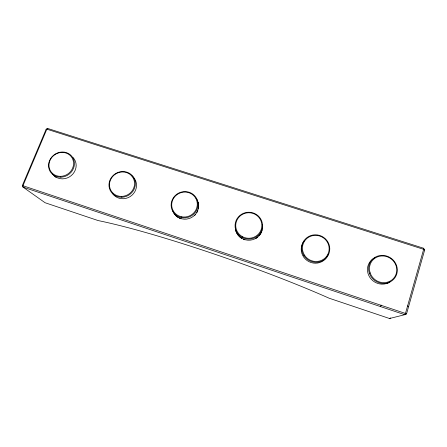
<?xml version="1.0" encoding="UTF-8"?>
<svg xmlns="http://www.w3.org/2000/svg" width="447" height="447" viewBox="0 0 447 447"><rect width="100%" height="100%" fill="white"/><g stroke="black" fill="none" stroke-linecap="round" stroke-linejoin="round"><path stroke-width="0.67" d="M424.65 250.013L423.661 249.337L423.65 248.269L423.661 249.337L405.507 313.252L404.77 314.699L389.516 318.51L329.143 298.216A168.39 16.584 19.3 0 0 98.15 220.572L45.063 202.726L23.021 187.114L22.35 185.527L46.136 129.272L47.779 128.49L423.65 248.269L424.65 250.013L406.552 313.811L404.77 314.699L23.021 187.114L23.026 185.561L46.851 129.172L47.779 128.49M380.481 306.581L381.168 305.128M404.77 314.699L405.507 313.252L406.552 313.811L405.211 314.146M389.516 318.51L390.583 317.973M46.136 129.272L46.851 129.172L423.661 249.337M22.35 185.527L406.552 313.811M407.58 305.96L408.614 306.53M390.549 281.521A14.433 13.684 33 0 1 369.831 277.391A14.433 13.684 33 0 1 374.854 257.735M388.666 282.666A14.365 13.622 33.1 0 1 387.594 283.219M328.556 253.415A13.98 13.539 23.9 0 1 308.933 261.646A13.98 13.539 23.9 0 1 304.133 240.989M262.076 230.199A13.594 13.287 -2.5 0 1 259.076 235.826M257.813 237.055A13.594 13.287 -2.5 0 1 255.885 238.435M244.978 239.804A13.594 13.287 -2.5 0 1 243.302 239.195M241.732 238.38A13.594 13.287 -2.5 0 1 239.385 236.597M238.972 236.184A13.594 13.287 -2.5 0 1 235.792 230.686M262.255 224.528A13.606 13.304 -2.5 0 1 250.169 240.162A13.606 13.304 -2.5 0 1 235.262 227.115M198.222 202.642A13.393 12.924 -24.2 0 1 198.602 204.642M198.675 205.994A13.393 12.924 -24.2 0 1 198.379 208.715M197.781 210.682A13.393 12.924 -24.2 0 1 196.876 212.554M195.685 214.275A13.393 12.924 -24.2 0 1 194.747 215.309M181.141 218.779A13.393 12.924 -24.2 0 1 179.202 218.024M178.007 217.365A13.393 12.924 -24.2 0 1 175.85 215.683M174.928 214.689A13.393 12.924 -24.2 0 1 174.118 213.593M56.065 177.353A13.092 12.086 -34.9 0 1 54.618 176.107M131.932 175.889A13.27 12.533 -31.8 0 1 131.932 195.272A13.27 12.533 -31.8 0 1 112.275 193.143M72.811 157.305A13.147 12.136 -34.9 0 1 71.174 175.665A13.147 12.136 -34.9 0 1 52.573 173.928M196.071 198.256A13.41 12.935 -24.2 0 1 190.953 217.806A13.41 12.935 -24.2 0 1 172.369 209.749M370.183 272.983A13.874 13.142 32.9 0 0 393.394 278.587A13.874 13.142 32.9 0 0 385.767 256.343A13.874 13.142 32.9 0 0 370.183 272.983M369.373 273.279A14.583 13.818 32.9 0 0 393.779 279.168A14.583 13.818 32.9 0 0 385.755 255.773A14.583 13.818 32.9 0 0 369.373 273.279M304.524 255.187A13.432 13.008 23.6 0 0 327.651 254.729A13.432 13.008 23.6 0 0 315.202 235.351A13.432 13.008 23.6 0 0 304.524 255.187M303.882 255.662A14.125 13.673 23.6 0 0 328.199 255.176A14.125 13.673 23.6 0 0 315.107 234.804A14.125 13.673 23.6 0 0 303.882 255.662M242.503 236.726A13.075 12.773 -2.7 0 0 261.858 225.21A13.075 12.773 -2.7 0 0 242.006 214.61A13.075 12.773 -2.7 0 0 242.503 236.726M242.19 237.452A13.745 13.432 -2.7 0 0 262.54 225.338A13.745 13.432 -2.7 0 0 241.665 214.197A13.745 13.432 -2.7 0 0 242.19 237.452M181.085 217.505A13.544 13.058 -24.2 0 0 197.585 200.988A13.544 13.058 -24.2 0 0 175.068 195.685A13.544 13.058 -24.2 0 0 181.085 217.505M181.175 216.706A12.879 12.415 -24.1 0 0 196.87 201.005A12.879 12.415 -24.1 0 0 175.453 195.954A12.879 12.415 -24.1 0 0 181.175 216.706M121.718 196.412A12.745 12.024 -31.7 0 0 133.033 177.777A12.745 12.024 -31.7 0 0 111.303 178.375A12.745 12.024 -31.7 0 0 121.718 196.412M121.852 197.228A13.404 12.645 -31.7 0 0 133.748 177.632A13.404 12.645 -31.7 0 0 110.895 178.264A13.404 12.645 -31.7 0 0 121.852 197.228M60.703 176.347A12.628 11.639 -34.9 0 0 72.202 158.087A12.628 11.639 -34.9 0 0 50.897 158.713A12.628 11.639 -34.9 0 0 60.703 176.347M60.887 177.174A13.276 12.242 -34.9 0 0 72.978 157.964A13.276 12.242 -34.9 0 0 50.572 158.635A13.276 12.242 -34.9 0 0 60.887 177.174"/></g></svg>
